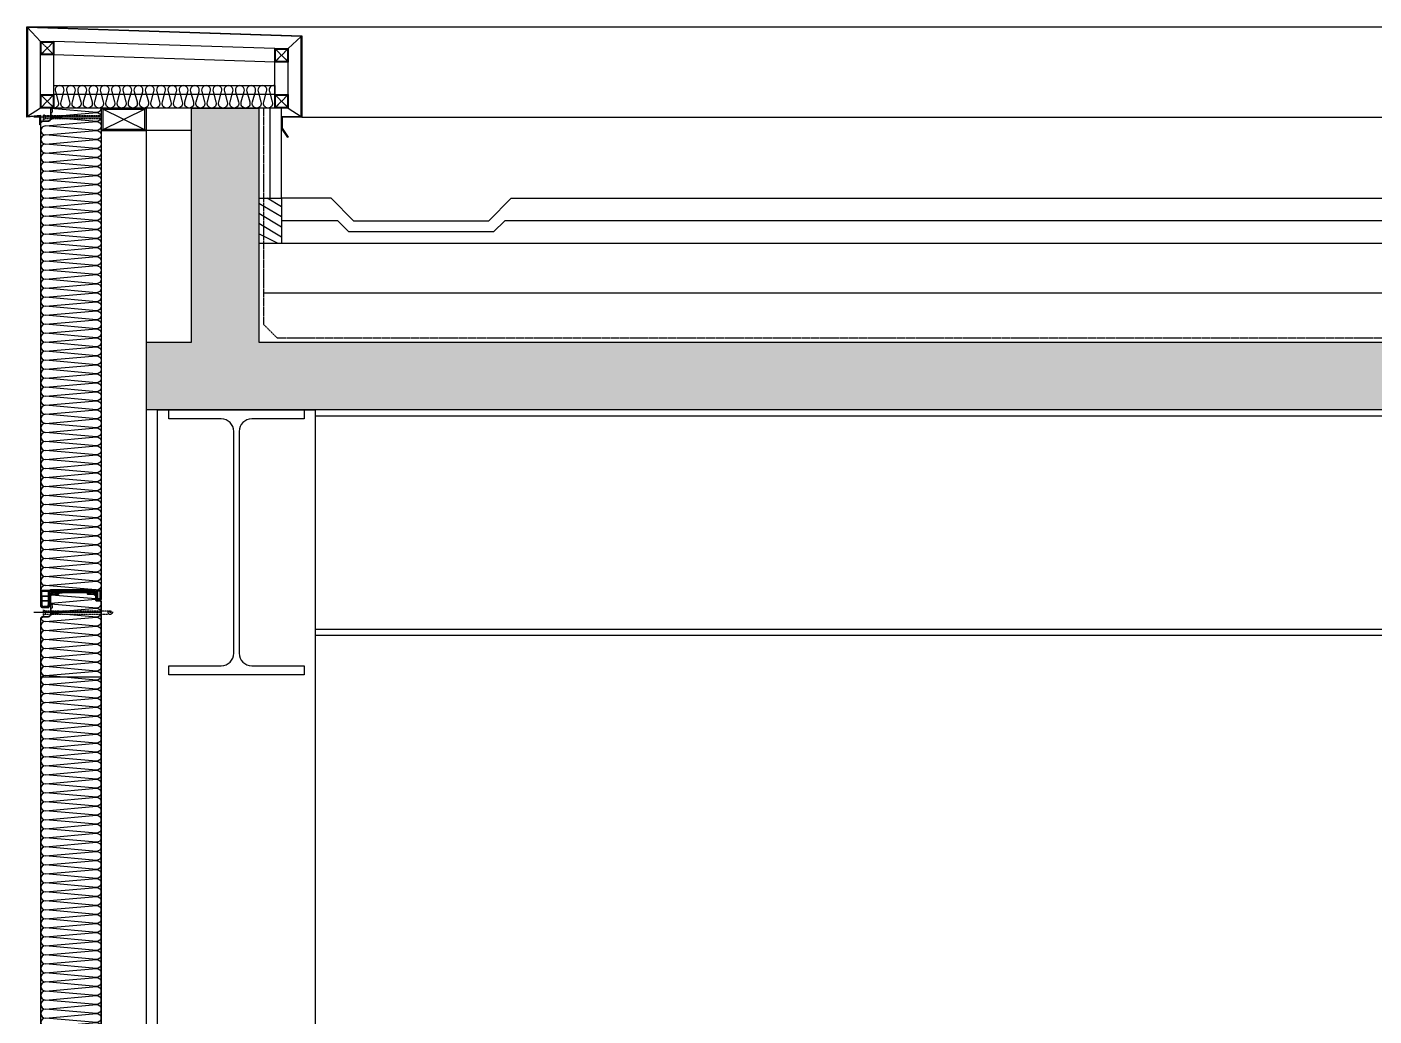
# Model space of a CAD drawing. Header units: millimetres. Extents: x 922366 to 1647943, y -534868 to 518781.
# Drawn here: x 1105573 to 1108563, y 446047 to 448242 of the extents above; entities that cross this region are included whole.
import ezdxf
from ezdxf.xclip import XClip

# ---------------------------------------------------------------- set-up
doc = ezdxf.new("R2010")
doc.units = ezdxf.units.MM
doc.header["$XCLIPFRAME"] = 0
for name, pattern in [('XR-SECTION$0$HID', [2.3, 1.5, -0.8]), ('XR-SECTION$0$HIDDEN', [0.375, 0.25, -0.125]), ('XR-SECTION$0$XR-A-SECTION$0$CEN-OC', [10, 9.25, -0.25, 0.25, -0.25])]:
    doc.linetypes.add(name, pattern=pattern)
for name, color, linetype in [('XR-SECTION$0$0-S-col', 4, 'Continuous'), ('XR-SECTION$0$01단열재', 55, 'Continuous'), ('XR-SECTION$0$01하지철물', 8, 'Continuous'), ('XR-SECTION$0$02-PIR', 7, 'Continuous'), ('XR-SECTION$0$09GIRDER', 2, 'Continuous'), ('XR-SECTION$0$161', 161, 'Continuous'), ('XR-SECTION$0$3', 3, 'Continuous'), ('XR-SECTION$0$6', 6, 'Continuous'), ('XR-SECTION$0$7', 7, 'Continuous'), ('XR-SECTION$0$8', 8, 'Continuous'), ('XR-SECTION$0$BOLT', 8, 'Continuous'), ('XR-SECTION$0$CON', 2, 'Continuous'), ('XR-SECTION$0$CTR', 1, 'XR-SECTION$0$XR-A-SECTION$0$CEN-OC'), ('XR-SECTION$0$ELE-4', 4, 'Continuous'), ('XR-SECTION$0$ELE-6', 6, 'Continuous'), ('XR-SECTION$0$ELE-8', 8, 'Continuous'), ('XR-SECTION$0$HAT-254', 254, 'Continuous'), ('XR-SECTION$0$Insul', 252, 'Continuous'), ('XR-SECTION$0$PANEL', 6, 'Continuous'), ('XR-SECTION$0$S-253', 253, 'Continuous'), ('XR-SECTION$0$SEC-5', 6, 'Continuous'), ('XR-SECTION$0$STL', 4, 'Continuous'), ('XR-SECTION$0$SYP_INSUL', 252, 'Continuous'), ('XR-SECTION$0$WALL', 2, 'Continuous'), ('XR-SECTION$0$X-ER', 15, 'XR-SECTION$0$ER-X'), ('XR-SECTION$0$XR-sec$0$HAT-INS', 250, 'Continuous')]:
    doc.layers.add(name, color=color, linetype=linetype)
doc.styles.add('XR-SECTION$0$Standard', font='malgun.ttf')
doc.linetypes.add('XR-SECTION$0$ER-X', pattern='A,10,-0.8,["X",XR-SECTION$0$Standard,S=0.6,R=0,X=-0.15,Y=-0.3],-0.8', length=11.6)
doc.linetypes.add('XR-SECTION$0$INSUL150', pattern='A,0.00254,-2.54,[134,ltypeshp.shx,S=18.75,R=0,X=-2.54,Y=0],-69.92,[134,ltypeshp.shx,S=18.75,R=180,X=2.54,Y=0],-2.54', length=75.00254)
doc.linetypes.add('XR-SECTION$0$INSUL50', pattern='A,0.00254,-2.54,[134,ltypeshp.shx,S=6.25,R=0,X=-2.54,Y=0],-19.92,[134,ltypeshp.shx,S=6.25,R=180,X=2.54,Y=0],-2.54', length=25.00254)

# ---------------------------------------------------------------- blocks, each defined once
blk = doc.blocks.new('XR-SECTION$0$하지철물')
at = {"layer": 'XR-SECTION$0$01하지철물', "color": 252}
for p, q in [((-50, -50), (50, 0)), ((-50, 0), (50, -50))]:
    blk.add_line(p, q, dxfattribs=at)
for points in [[(-50, -50), (-50, 0), (50, 0), (50, -50)], [(-46.8, -46.8), (-46.8, -3.2), (46.8, -3.2), (46.8, -46.8)]]:
    blk.add_lwpolyline(points, close=True, dxfattribs=at)
blk = doc.blocks.new('XR-SECTION$0$STL_30x30')
at = {"layer": 'XR-SECTION$0$CTR', "color": 252}
for p, q in [((1.6, 28.4), (28.4, 1.6)), ((28.4, 28.4), (1.6, 1.6))]:
    blk.add_line(p, q, dxfattribs=at)
at = {"layer": 'XR-SECTION$0$ELE-4', "color": 252}
for points in [[(0, 0), (30, 0), (30, 30), (0, 30)], [(1.6, 1.6), (28.4, 1.6), (28.4, 28.4), (1.6, 28.4)]]:
    blk.add_lwpolyline(points, close=True, dxfattribs=at)
blk = doc.blocks.new('XR-SECTION$0$CAP-610X200')
at = {"layer": 'XR-SECTION$0$ELE-6', "color": 252}
blk.add_lwpolyline([(-550, -180), (-60, -180), (-60, -130), (-550, -130)], close=True, dxfattribs=at)
at = {"layer": 'XR-SECTION$0$ELE-8', "color": 252}
for p, q in [((-580, -47.9), (-608.8, -21.1)), ((-30, -32.2), (-1.2, -1.3)), ((-580, -180), (-580, -48.9)), ((-550, -47.9), (-60, -32.2)), ((-550, -150), (-550, -47.9)), ((-60, -150), (-60, -32.2)), ((-30, -180), (-30, -32.2)), ((-550, -77.9), (-59.5, -62.2)), ((-550, -150), (-60, -150)), ((-580, -180), (-608.8, -198.8)), ((-580, -180), (-30, -180, 0)), ((-30, -180), (-1.2, -198.8))]:
    blk.add_line(p, q, dxfattribs=at)
at = {"layer": 'XR-SECTION$0$Insul', "color": 252}
for points in [[(-550, -130.3, -0.608337), (-538.2, -143.6), (-544.4, -166.5, 0.524856), (-535, -180, 0.524856), (-525.7, -166.5), (-531.9, -143.6, -1.449198), (-513.2, -143.6), (-519.4, -166.5, 0.524856), (-510, -180, 0.524856), (-500.7, -166.5), (-506.9, -143.6, -1.449198), (-488.2, -143.6), (-494.4, -166.5, 0.524856), (-485, -180, 0.00003), (-485, -180)], [(-485, -180, 0.524856), (-475.7, -166.5), (-481.9, -143.6, -1.449198), (-463.2, -143.6), (-469.4, -166.5, 0.524856), (-460, -180, 0.524856), (-450.7, -166.5), (-456.9, -143.6, -1.449198), (-438.2, -143.6), (-444.4, -166.5, 0.524856), (-435, -180, 0.524856), (-425.7, -166.5), (-431.9, -143.6, -1.449198), (-413.2, -143.6), (-419.4, -166.5, 0.524856), (-410, -180, 0.524856), (-400.7, -166.5), (-406.9, -143.6, -1.449198), (-388.2, -143.6), (-394.4, -166.5, 0.524856), (-385, -180, 0.524856), (-375.7, -166.5), (-381.9, -143.6, -1.449198), (-363.2, -143.6), (-369.4, -166.5, 0.524856), (-360, -180, 0.524856), (-350.7, -166.5), (-356.9, -143.6, -1.449198), (-338.2, -143.6), (-344.4, -166.5, 0.524856), (-335, -180, 0.524856), (-325.7, -166.5), (-331.9, -143.6, -1.449198), (-313.2, -143.6), (-319.4, -166.5, 0.524856), (-310, -180, 0.524856), (-300.7, -166.5), (-306.9, -143.6, -1.449198), (-288.2, -143.6), (-294.4, -166.5, 0.524856), (-285, -180, 0.524856), (-275.7, -166.5), (-281.9, -143.6, -1.449198), (-263.2, -143.6), (-269.4, -166.5, 0.524856), (-260, -180, 0.524856), (-250.7, -166.5), (-256.9, -143.6, -1.449198), (-238.2, -143.6), (-244.4, -166.5, 0.524856), (-235, -180, 0.524856), (-225.7, -166.5), (-231.9, -143.6, -1.449198), (-213.2, -143.6), (-219.4, -166.5, 0.524856), (-210, -180, 0.524856), (-200.7, -166.5), (-206.9, -143.6, -1.449198), (-188.2, -143.6), (-194.4, -166.5, 0.524856), (-185, -180, 0.524856), (-175.7, -166.5), (-181.9, -143.6, -1.449198), (-163.2, -143.6), (-169.4, -166.5, 0.524856), (-160, -180, 0.524856), (-150.7, -166.5), (-156.9, -143.6, -1.449198), (-138.2, -143.6), (-144.4, -166.5, 0.524856), (-135, -180, 0.524856), (-125.7, -166.5), (-131.9, -143.6, -1.449198), (-113.2, -143.6), (-119.4, -166.5, 0.524856), (-110, -180, 0.524856), (-100.7, -166.5), (-106.9, -143.6, -1.449198), (-88.2, -143.6), (-94.4, -166.5, 0.524856), (-85, -180, 0.524856), (-75.7, -166.5), (-81.9, -143.6, -1.449198), (-63.2, -143.6), (-69.4, -166.5, 0.524856), (-60, -180, 0.00003), (-60, -180, 0.00003)]]:
    blk.add_lwpolyline(points, format="xyb", dxfattribs=at)
at = {"layer": 'XR-SECTION$0$STL', "color": 252}
blk.add_lwpolyline([(-579.1, -245.6), (-565, -225), (-565, -198.8), (-608.8, -198.8), (-608.8, -21.1), (-1.2, -1.3), (-1.2, -198.8), (-30, -196), (-30, -217.2), (-28.8, -217.2), (-28.8, -197.2), (0, -200), (0, 0), (-610, -20), (-610, -200), (-566.2, -200), (-566.2, -224.6), (-580.1, -244.9), (-579.1, -245.6)], dxfattribs=at)
at = {"layer": 'XR-SECTION$0$S-253', "color": 252}
for p in [(-580, -77.9), (-60, -62.2), (-580, -180), (-60, -180)]:
    blk.add_blockref('XR-SECTION$0$STL_30x30', p, dxfattribs=at)
blk = doc.blocks.new('XR-SECTION$0$SCW-1')
at = {"layer": 'XR-SECTION$0$BOLT', "color": 252, "linetype": 'XR-SECTION$0$HIDDEN', "ltscale": 0.5}
for p, q in [((150, 3), (150, 9)), ((154.1, 12), (151.1, 9)), ((151.1, 9), (151.1, 3)), ((151.1, 3), (154.1, 0)), ((153.1, 5.4), (153.1, 6.6)), ((153.1, 6.6), (154.5, 6.6)), ((154.5, 5.4), (153.1, 5.4)), ((154.5, 12), (154.1, 12)), ((154.1, 0), (154.5, 0)), ((154.5, 6.6), (154.5, 12)), ((154.5, 0), (154.5, 5.4))]:
    blk.add_line(p, q, dxfattribs=at)
for points in [[(0, 6), (9, 7), (11, 9), (12, 7), (10, 3)], [(10, 3), (5, 3), (0, 6), (5, 9), (11, 9)], [(150, 3), (10, 3)], [(11, 9), (150, 9)]]:
    blk.add_lwpolyline(points, dxfattribs=at)
for centre, start, end in [((150.6, 9.2), 199.4712, 340.5288), ((150.6, 2.8), 19.4712, 160.5288)]:
    blk.add_arc(centre, 0.6, start, end, dxfattribs=at)
blk = doc.blocks.new('XR-SECTION$0$PANEL-135')
at = {"layer": 'XR-SECTION$0$161', "color": 252}
for p, q in [((150, 0), (0, 0)), ((150, -1000), (0, -1000))]:
    blk.add_line(p, q, dxfattribs=at)
at = {"layer": 'XR-SECTION$0$BOLT', "color": 252, "linetype": 'XR-SECTION$0$HIDDEN', "ltscale": 0.5}
for p, q in [((37.8, 20.4), (41.2, 17)), ((37.8, 19.3), (40.8, 16.3)), ((37.8, 8.7), (40.8, 11.7)), ((37.8, 7.6), (41.2, 11)), ((37.8, 6.4), (41.2, 3)), ((37.8, 5.3), (40.8, 2.3)), ((41.2, 17), (41.2, 11)), ((41.2, 3), (41.2, -3)), ((37.8, -5.3), (40.8, -2.3)), ((37.8, -6.1), (37.8, -6.1)), ((38.6, -5.6), (41.2, -3))]:
    blk.add_line(p, q, dxfattribs=at)
at = {"layer": 'XR-SECTION$0$Insul', "color": 252}
for p, q in [((18.3, -964.5), (18.3, -973.7)), ((32.3, -964.5), (18.3, -964.5)), ((32.3, -973.7), (18.3, -973.7)), ((18.3, -974.7), (18.3, -983)), ((32.3, -974.7), (18.3, -974.7)), ((29, -986.4), (21.7, -986.4)), ((32.3, -964.5), (32.3, -973.7)), ((32.3, -974.7), (32.3, -983))]:
    blk.add_line(p, q, dxfattribs=at)
for points in [[(135.1, 38.5), (136, 38.5, 0.414214), (136.3, 38.8), (136.3, 39), (136.3, 39.5, 0.414214), (133.3, 42.5), (128.3, 43.2), (120.8, 43.2, -0.414214), (120.3, 43.7), (120.3, 44, -0.414214), (120.8, 44.5), (133.9, 44.5), (135.5, 44.1, 0.487928), (135.9, 44.4), (135.9, 44.5, 0.414214), (133.9, 46.5), (82.3, 46.5), (40.6, 46.5, 0.414214), (38.6, 44.5), (38.6, 44.4, 0.487928), (39, 44.1), (40.6, 44.5), (53.7, 44.5, -0.414214), (54.2, 44), (54.2, 43.7, -0.414214), (53.7, 43.2), (46.1, 43.2), (41.1, 42.5, 0.414214), (38.1, 39.5), (38.1, 39), (38.1, 38.8, 0.414214), (38.4, 38.5), (39.3, 38.5, 0.414214), (39.6, 38.8), (39.6, 39, -0.414214), (41.1, 40.5), (46.1, 41.2), (54.7, 41.2, 0.414214), (56.2, 42.7), (56.2, 44, -0.414214), (56.7, 44.5), (82.3, 44.5), (117.8, 44.5, -0.414214), (118.3, 44), (118.3, 42.7, 0.414214), (119.8, 41.2), (128.3, 41.2), (133.3, 40.5, -0.414214), (134.8, 39), (134.8, 38.8, 0.414214)], [(135.1, 38.5), (136, 38.5, 0.414214), (136.3, 38.8), (136.3, 39), (136.3, 39.5, 0.414214), (133.3, 42.5), (128.3, 43.2), (120.8, 43.2, -0.414214), (120.3, 43.7), (120.3, 44, -0.414214), (120.8, 44.5), (133.9, 44.5), (135.5, 44.1, 0.487928), (135.9, 44.4), (135.9, 44.5, 0.414214), (133.9, 46.5), (82.3, 46.5), (40.6, 46.5, 0.414214), (38.6, 44.5), (38.6, 44.4, 0.487928), (39, 44.1), (40.6, 44.5), (53.7, 44.5, -0.414214), (54.2, 44), (54.2, 43.7, -0.414214), (53.7, 43.2), (46.1, 43.2), (41.1, 42.5, 0.414214), (38.1, 39.5), (38.1, 39), (38.1, 38.8, 0.414214), (38.4, 38.5), (39.3, 38.5, 0.414214), (39.6, 38.8), (39.6, 39, -0.414214), (41.1, 40.5), (46.1, 41.2), (54.7, 41.2, 0.414214), (56.2, 42.7), (56.2, 44, -0.414214), (56.7, 44.5), (82.3, 44.5), (117.8, 44.5, -0.414214), (118.3, 44), (118.3, 42.7, 0.414214), (119.8, 41.2), (128.3, 41.2), (133.3, 40.5, -0.414214), (134.8, 39), (134.8, 38.8, 0.414214)], [(148.7, -968.9, -0.414214), (146.2, -971.4), (142.9, -971.4, -0.414214), (140.4, -968.9), (140.4, -953.8, 0.414214), (139.4, -952.8), (136.9, -952.8), (136.9, -951.8), (39, -951.8), (39, -952.8), (35.1, -952.8, 0.414214), (34.1, -953.8), (34.1, -983, -0.414191), (29.1, -988), (21.7, -988, -0.414236), (16.7, -983), (16.7, -949.8), (37, -949.8), (37, -948.8), (138.9, -948.8), (138.9, -949.8), (148.7, -949.8)], [(148.7, -968.9, -0.414214), (146.2, -971.4), (142.9, -971.4, -0.414214), (140.4, -968.9), (140.4, -953.8, 0.414214), (139.4, -952.8), (136.9, -952.8), (136.9, -951.8), (39, -951.8), (39, -952.8), (35.1, -952.8, 0.414214), (34.1, -953.8), (34.1, -983, -0.414191), (29.1, -988), (21.7, -988, -0.414236), (16.7, -983), (16.7, -949.8), (37, -949.8), (37, -948.8), (138.9, -948.8), (138.9, -949.8), (148.7, -949.8)], [(142, -951.4), (147, -951.4), (147, -968.9, -0.414214), (146.2, -969.7), (142.9, -969.7, -0.414214), (142, -968.9)]]:
    blk.add_lwpolyline(points, format="xyb", close=True, dxfattribs=at)
blk.add_lwpolyline([(32.3, -952.5), (32.3, -963.5), (18.3, -963.5), (18.3, -952.5)], close=True, dxfattribs=at)
for centre, start, end in [((21.7, -983), 180, 270.0043), ((29, -983), 270.0043, 0)]:
    blk.add_arc(centre, 3.35, start, end, dxfattribs=at)
at = {"layer": 'XR-SECTION$0$PANEL', "color": 252, "ltscale": 3}
blk.add_line((149.5, -143.1), (15, -143.1), dxfattribs=at)
for points in [[(44, 43.3), (44, 44.1), (39, 44.1, 0.414214), (37, 42.1), (37, -3.7, -0.39552), (32.8, -8.2), (19.7, -9.1, 0.39896), (15, -14.1), (15, -444.5), (15, -983.8, 0.414242), (20, -988.8), (31.5, -988.8, 0.414191), (35, -985.3), (35, -953.3), (42, -953.3), (42, -952.5), (34.2, -952.5), (34.2, -985.3, -0.414191), (31.5, -988), (20, -988, -0.414242), (15.8, -983.8), (15.8, -444.5), (15.8, -14.1, -0.399273), (19.8, -9.9), (32.8, -9, 0.39552), (37.8, -3.7), (37.8, 42.1, -0.414214), (39, 43.3), (44, 43.3)], [(130.5, 44.1), (130.5, 44.1), (130.5, 43.6), (135.5, 43.6, -0.414214), (137, 42.1), (137, 28.4, 0.414214), (139, 26.4), (148, 26.4, -0.414214), (149.5, 24.9), (149.5, -391.9), (149.5, -969.9, -0.414214), (148, -971.4), (141, -971.4, -0.414214), (139.5, -969.9), (139.5, -952.8), (137, -952.8), (137, -953.3), (139, -953.3), (139, -969.9, 0.414214), (141, -971.9), (148, -971.9, 0.414214), (150, -969.9), (150, -391.9), (150, 24.9, 0.414214), (148, 26.9), (139, 26.9, -0.414214), (137.5, 28.4), (137.5, 42.1, 0.414214), (135.5, 44.1), (130.5, 44.1)]]:
    blk.add_lwpolyline(points, format="xyb", dxfattribs=at)
at = {"layer": 'XR-SECTION$0$SYP_INSUL', "color": 252}
for points in [[(37.8, 41.4), (38.9, 41.5)], [(38.1, 39), (37.8, 39.1)], [(56.2, 43.2), (70.1, 44.5)]]:
    blk.add_lwpolyline(points, dxfattribs=at)
at = {"layer": 'XR-SECTION$0$WALL', "color": 252}
blk.add_line((44, 43.3), (44, 43.3), dxfattribs=at)
at = {"layer": 'XR-SECTION$0$XR-sec$0$HAT-INS', "color": 252}
for points in [[(37.8, 21.4), (137, 30)], [(137, 30.5), (39.6, 38.9)]]:
    blk.add_lwpolyline(points, dxfattribs=at)
for points in [[(147.4, 26.4, -0.625476), (139.5, 10.2), (37.8, 19.1)], [(37.8, 1.4), (139.5, 10.2, -1), (139.5, -9.8), (37.8, -0.9)], [(25.8, -19.8), (139.5, -9.8, -1), (139.5, -29.8), (25.8, -19.8), (25.8, -19.8, 1), (25.8, -39.8, 1)], [(25.8, -39.8), (139.5, -29.8, -1), (139.5, -49.8), (25.8, -39.8), (25.8, -39.8, 1), (25.8, -59.8, 1)], [(16.1, -12.4, 0.338737), (25.8, -19.8)], [(25.8, -59.8), (139.5, -49.8, -1), (139.5, -69.8), (25.8, -59.8), (25.8, -59.8, 1), (25.8, -79.8, 1)], [(25.8, -79.8), (139.5, -69.8, -1), (139.5, -89.8), (25.8, -79.8), (25.8, -79.8, 1), (25.8, -99.8, 1)], [(25.8, -99.8), (139.5, -89.8, -1), (139.5, -109.8), (25.8, -99.8), (25.8, -99.8, 1), (25.8, -119.8, 1)], [(25.8, -119.8), (139.5, -109.8, -1), (139.5, -129.8), (25.8, -119.8), (25.8, -119.8, 1), (25.8, -139.8, 1)], [(25.8, -139.8), (139.5, -129.8, -1), (139.5, -149.8), (25.8, -139.8), (25.8, -139.8, 1), (25.8, -159.8, 1)], [(25.8, -159.8), (139.5, -149.8, -1), (139.5, -169.8), (25.8, -159.8), (25.8, -159.8, 1), (25.8, -179.8, 1)], [(25.8, -179.8), (139.5, -169.8, -1), (139.5, -189.8), (25.8, -179.8), (25.8, -179.8, 1), (25.8, -199.8, 1)], [(25.8, -199.8), (139.5, -189.8, -1), (139.5, -209.8), (25.8, -199.8), (25.8, -199.8, 1), (25.8, -219.8, 1)], [(25.8, -219.8), (139.5, -209.8, -1), (139.5, -229.8), (25.8, -219.8), (25.8, -219.8, 1), (25.8, -239.8, 1)], [(25.8, -239.8), (139.5, -229.8, -1), (139.5, -249.8), (25.8, -239.8), (25.8, -239.8, 1), (25.8, -259.8, 1)], [(25.8, -259.8), (139.5, -249.8, -1), (139.5, -269.8), (25.8, -259.8), (25.8, -259.8, 1), (25.8, -279.8, 1)], [(25.8, -279.8), (139.5, -269.8, -1), (139.5, -289.8), (25.8, -279.8), (25.8, -279.8, 1), (25.8, -299.8, 1)], [(25.8, -299.8), (139.5, -289.8, -1), (139.5, -309.8), (25.8, -299.8), (25.8, -299.8, 1), (25.8, -319.8, 1)], [(25.8, -319.8), (139.5, -309.8, -1), (139.5, -329.8), (25.8, -319.8), (25.8, -319.8, 1), (25.8, -339.8, 1)], [(25.8, -339.8), (139.5, -329.8, -1), (139.5, -349.8), (25.8, -339.8), (25.8, -339.8, 1), (25.8, -359.8, 1)], [(25.8, -359.8), (139.5, -349.8, -1), (139.5, -369.8), (25.8, -359.8), (25.8, -359.8, 1), (25.8, -379.8, 1)], [(25.8, -379.8), (139.5, -369.8, -1), (139.5, -389.8), (25.8, -379.8), (25.8, -379.8, 1), (25.8, -399.8, 1)], [(25.8, -399.8), (139.5, -389.8, -1), (139.5, -409.8), (25.8, -399.8), (25.8, -399.8, 1), (25.8, -419.8, 1)], [(25.8, -419.8), (139.5, -409.8, -1), (139.5, -429.8), (25.8, -419.8), (25.8, -419.8, 1), (25.8, -439.8, 1)], [(25.8, -439.8), (139.5, -429.8, -1), (139.5, -449.8), (25.8, -439.8), (25.8, -439.8, 1), (25.8, -459.8, 1)], [(25.8, -459.8), (139.5, -449.8, -1), (139.5, -469.8), (25.8, -459.8), (25.8, -459.8, 1), (25.8, -479.8, 1)], [(25.8, -479.8), (139.5, -469.8, -1), (139.5, -489.8), (25.8, -479.8), (25.8, -479.8, 1), (25.8, -499.8, 1)], [(25.8, -499.8), (139.5, -489.8, -1), (139.5, -509.8), (25.8, -499.8), (25.8, -499.8, 1), (25.8, -519.8, 1)], [(25.8, -519.8), (139.5, -509.8, -1), (139.5, -529.8), (25.8, -519.8), (25.8, -519.8, 1), (25.8, -539.8, 1)], [(25.8, -539.8), (139.5, -529.8, -1), (139.5, -549.8), (25.8, -539.8), (25.8, -539.8, 1), (25.8, -559.8, 1)], [(25.8, -559.8), (139.5, -549.8, -1), (139.5, -569.8), (25.8, -559.8), (25.8, -559.8, 1), (25.8, -579.8, 1)], [(25.8, -579.8), (139.5, -569.8, -1), (139.5, -589.8), (25.8, -579.8), (25.8, -579.8, 1), (25.8, -599.8, 1)], [(25.8, -599.8), (139.5, -589.8, -1), (139.5, -609.8), (25.8, -599.8), (25.8, -599.8, 1), (25.8, -619.8, 1)], [(25.8, -619.8), (139.5, -609.8, -1), (139.5, -629.8), (25.8, -619.8), (25.8, -619.8, 1), (25.8, -639.8, 1)], [(25.8, -639.8), (139.5, -629.8, -1), (139.5, -649.8), (25.8, -639.8), (25.8, -639.8, 1), (25.8, -659.8, 1)], [(25.8, -659.8), (139.5, -649.8, -1), (139.5, -669.8), (25.8, -659.8), (25.8, -659.8, 1), (25.8, -679.8, 1)], [(25.8, -679.8), (139.5, -669.8, -1), (139.5, -689.8), (25.8, -679.8), (25.8, -679.8, 1), (25.8, -699.8, 1)], [(25.8, -699.8), (139.5, -689.8, -1), (139.5, -709.8), (25.8, -699.8), (25.8, -699.8, 1), (25.8, -719.8, 1)], [(25.8, -719.8), (139.5, -709.8, -1), (139.5, -729.8), (25.8, -719.8), (25.8, -719.8, 1), (25.8, -739.8, 1)], [(25.8, -739.8), (139.5, -729.8, -1), (139.5, -749.8), (25.8, -739.8), (25.8, -739.8, 1), (25.8, -759.8, 1)], [(25.8, -759.8), (139.5, -749.8, -1), (139.5, -769.8), (25.8, -759.8), (25.8, -759.8, 1), (25.8, -779.8, 1)], [(25.8, -779.8), (139.5, -769.8, -1), (139.5, -789.8), (25.8, -779.8), (25.8, -779.8, 1), (25.8, -799.8, 1)], [(25.8, -799.8), (139.5, -789.8, -1), (139.5, -809.8), (25.8, -799.8), (25.8, -799.8, 1), (25.8, -819.8, 1)], [(25.8, -819.8), (139.5, -809.8, -1), (139.5, -829.8), (25.8, -819.8), (25.8, -819.8, 1), (25.8, -839.8, 1)], [(25.8, -839.8), (139.5, -829.8, -1), (139.5, -849.8), (25.8, -839.8), (25.8, -839.8, 1), (25.8, -859.8, 1)], [(25.8, -859.8), (139.5, -849.8, -1), (139.5, -869.8), (25.8, -859.8), (25.8, -859.8, 1), (25.8, -879.8, 1)], [(25.8, -879.8), (139.5, -869.8, -1), (139.5, -889.8), (25.8, -879.8), (25.8, -879.8, 1), (25.8, -899.8, 1)], [(25.8, -899.8), (139.5, -889.8, -1), (139.5, -909.8), (25.8, -899.8), (25.8, -899.8, 1), (25.8, -919.8, 1)], [(25.8, -919.8), (139.5, -909.8, -1), (139.5, -929.8), (25.8, -919.8), (25.8, -919.8, 1), (25.8, -939.8, 1)], [(129.1, -948.8), (25.8, -939.8), (25.8, -939.8, 0.541794), (16.7, -953.8, 0.541794)], [(25.8, -939.8), (139.5, -929.8, -1), (139.5, -949.8), (138.9, -949.7)]]:
    blk.add_lwpolyline(points, format="xyb", dxfattribs=at)
at = {"color": 252, "xscale": -1}
blk.add_blockref('XR-SECTION$0$SCW-1', (176.2, -6), dxfattribs=at)
blk = doc.blocks.new('XR-SECTION$0$PANEL-135T')
at = {"layer": 'XR-SECTION$0$161', "color": 252}
for p, q in [((150, 1100), (0, 1100)), ((150, 0), (0, 0))]:
    blk.add_line(p, q, dxfattribs=at)
at = {"layer": 'XR-SECTION$0$BOLT', "color": 252, "linetype": 'XR-SECTION$0$HIDDEN', "ltscale": 0.5}
for p, q in [((37.8, 1120.4), (41.2, 1117)), ((37.8, 1119.3), (40.8, 1116.3)), ((37.8, 1108.7), (40.8, 1111.7)), ((37.8, 1107.6), (41.2, 1111)), ((37.8, 1106.4), (41.2, 1103)), ((41.2, 1117), (41.2, 1111)), ((37.8, 1105.3), (40.8, 1102.3)), ((37.8, 1094.7), (40.8, 1097.7)), ((37.8, 1093.9), (37.8, 1093.9)), ((38.6, 1094.4), (41.2, 1097)), ((41.2, 1103), (41.2, 1097))]:
    blk.add_line(p, q, dxfattribs=at)
at = {"layer": 'XR-SECTION$0$Insul', "color": 252}
for p, q in [((18.3, 35.5), (18.3, 26.3)), ((32.3, 35.5), (18.3, 35.5)), ((32.3, 35.5), (32.3, 26.3)), ((32.3, 26.3), (18.3, 26.3)), ((18.3, 25.3), (18.3, 17)), ((32.3, 25.3), (18.3, 25.3)), ((29, 13.6), (21.7, 13.6)), ((32.3, 25.3), (32.3, 17))]:
    blk.add_line(p, q, dxfattribs=at)
for points in [[(135.1, 1138.5), (136, 1138.5, 0.414214), (136.3, 1138.8), (136.3, 1139), (136.3, 1139.5, 0.414214), (133.3, 1142.5), (128.3, 1143.2), (120.8, 1143.2, -0.414214), (120.3, 1143.7), (120.3, 1144, -0.414214), (120.8, 1144.5), (133.9, 1144.5), (135.5, 1144.1, 0.487928), (135.9, 1144.4), (135.9, 1144.5, 0.414214), (133.9, 1146.5), (82.3, 1146.5), (40.6, 1146.5, 0.414214), (38.6, 1144.5), (38.6, 1144.4, 0.487928), (39, 1144.1), (40.6, 1144.5), (53.7, 1144.5, -0.414214), (54.2, 1144), (54.2, 1143.7, -0.414214), (53.7, 1143.2), (46.1, 1143.2), (41.1, 1142.5, 0.414214), (38.1, 1139.5), (38.1, 1139), (38.1, 1138.8, 0.414214), (38.4, 1138.5), (39.3, 1138.5, 0.414214), (39.6, 1138.8), (39.6, 1139, -0.414214), (41.1, 1140.5), (46.1, 1141.2), (54.7, 1141.2, 0.414214), (56.2, 1142.7), (56.2, 1144, -0.414214), (56.7, 1144.5), (82.3, 1144.5), (117.8, 1144.5, -0.414214), (118.3, 1144), (118.3, 1142.7, 0.414214), (119.8, 1141.2), (128.3, 1141.2), (133.3, 1140.5, -0.414214), (134.8, 1139), (134.8, 1138.8, 0.414214)], [(135.1, 1138.5), (136, 1138.5, 0.414214), (136.3, 1138.8), (136.3, 1139), (136.3, 1139.5, 0.414214), (133.3, 1142.5), (128.3, 1143.2), (120.8, 1143.2, -0.414214), (120.3, 1143.7), (120.3, 1144, -0.414214), (120.8, 1144.5), (133.9, 1144.5), (135.5, 1144.1, 0.487928), (135.9, 1144.4), (135.9, 1144.5, 0.414214), (133.9, 1146.5), (82.3, 1146.5), (40.6, 1146.5, 0.414214), (38.6, 1144.5), (38.6, 1144.4, 0.487928), (39, 1144.1), (40.6, 1144.5), (53.7, 1144.5, -0.414214), (54.2, 1144), (54.2, 1143.7, -0.414214), (53.7, 1143.2), (46.1, 1143.2), (41.1, 1142.5, 0.414214), (38.1, 1139.5), (38.1, 1139), (38.1, 1138.8, 0.414214), (38.4, 1138.5), (39.3, 1138.5, 0.414214), (39.6, 1138.8), (39.6, 1139, -0.414214), (41.1, 1140.5), (46.1, 1141.2), (54.7, 1141.2, 0.414214), (56.2, 1142.7), (56.2, 1144, -0.414214), (56.7, 1144.5), (82.3, 1144.5), (117.8, 1144.5, -0.414214), (118.3, 1144), (118.3, 1142.7, 0.414214), (119.8, 1141.2), (128.3, 1141.2), (133.3, 1140.5, -0.414214), (134.8, 1139), (134.8, 1138.8, 0.414214)], [(148.7, 31.1, -0.414214), (146.2, 28.6), (142.9, 28.6, -0.414214), (140.4, 31.1), (140.4, 46.2, 0.414214), (139.4, 47.2), (136.9, 47.2), (136.9, 48.2), (39, 48.2), (39, 47.2), (35.1, 47.2, 0.414214), (34.1, 46.2), (34.1, 17, -0.414191), (29.1, 12), (21.7, 12, -0.414236), (16.6, 17), (16.6, 50.2), (37, 50.2), (37, 51.2), (138.9, 51.2), (138.9, 50.2), (148.7, 50.2)], [(148.7, 31.1, -0.414214), (146.2, 28.6), (142.9, 28.6, -0.414214), (140.4, 31.1), (140.4, 46.2, 0.414214), (139.4, 47.2), (136.9, 47.2), (136.9, 48.2), (39, 48.2), (39, 47.2), (35.1, 47.2, 0.414214), (34.1, 46.2), (34.1, 17, -0.414191), (29.1, 12), (21.7, 12, -0.414236), (16.6, 17), (16.6, 50.2), (37, 50.2), (37, 51.2), (138.9, 51.2), (138.9, 50.2), (148.7, 50.2)], [(142, 48.6), (147, 48.6), (147, 31.1, -0.414214), (146.2, 30.3), (142.9, 30.3, -0.414214), (142, 31.1)]]:
    blk.add_lwpolyline(points, format="xyb", close=True, dxfattribs=at)
blk.add_lwpolyline([(32.3, 47.5), (32.3, 36.5), (18.3, 36.5), (18.3, 47.5)], close=True, dxfattribs=at)
for centre, start, end in [((21.7, 17), 180, 270.0043), ((29, 17), 270.0043, 0)]:
    blk.add_arc(centre, 3.35, start, end, dxfattribs=at)
at = {"layer": 'XR-SECTION$0$PANEL', "color": 252, "ltscale": 3}
for points in [[(44, 1143.3), (44, 1144.1), (39, 1144.1, 0.414214), (37, 1142.1), (37, 1096.3, -0.39552), (32.8, 1091.8), (19.7, 1090.9, 0.39896), (15, 1085.9), (15, 555.5), (15, 16.2, 0.414242), (20, 11.2), (31.5, 11.2, 0.414191), (35, 14.7), (35, 46.7), (42, 46.7), (42, 47.5), (34.2, 47.5), (34.2, 14.7, -0.414191), (31.5, 12), (20, 12, -0.414242), (15.8, 16.2), (15.8, 555.5), (15.8, 1085.9, -0.399273), (19.8, 1090.1), (32.8, 1091, 0.39552), (37.8, 1096.3), (37.8, 1142.1, -0.414214), (39, 1143.3), (44, 1143.3)], [(130.5, 1144.1), (130.5, 1144.1), (130.5, 1143.6), (135.5, 1143.6, -0.414214), (137, 1142.1), (137, 1128.4, 0.414214), (139, 1126.4), (148, 1126.4, -0.414214), (149.5, 1124.9), (149.5, 608.1), (149.5, 30.1, -0.414214), (148, 28.6), (141, 28.6, -0.414214), (139.5, 30.1), (139.5, 47.2), (137, 47.2), (137, 46.7), (139, 46.7), (139, 30.1, 0.414214), (141, 28.1), (148, 28.1, 0.414214), (150, 30.1), (150, 608.1), (150, 1124.9, 0.414214), (148, 1126.9), (139, 1126.9, -0.414214), (137.5, 1128.4), (137.5, 1142.1, 0.414214), (135.5, 1144.1), (130.5, 1144.1)]]:
    blk.add_lwpolyline(points, format="xyb", dxfattribs=at)
at = {"layer": 'XR-SECTION$0$SYP_INSUL', "color": 252}
for points in [[(37.8, 1141.4), (38.9, 1141.5)], [(38.1, 1139), (37.8, 1139.1)], [(56.2, 1143.2), (70.1, 1144.5)]]:
    blk.add_lwpolyline(points, dxfattribs=at)
at = {"layer": 'XR-SECTION$0$WALL', "color": 252}
blk.add_line((44, 1143.3), (44, 1143.3), dxfattribs=at)
at = {"layer": 'XR-SECTION$0$XR-sec$0$HAT-INS', "color": 252}
for points in [[(137, 1130.5), (39.6, 1138.9)], [(37.8, 1121.4), (137, 1130)]]:
    blk.add_lwpolyline(points, dxfattribs=at)
for points in [[(147.4, 1126.4, -0.625476), (139.5, 1110.2), (37.8, 1119.1)], [(37.8, 1101.4), (139.5, 1110.2, -1), (139.5, 1090.2), (37.8, 1099.1)], [(25.8, 1080.2), (139.5, 1090.2, -1), (139.5, 1070.2), (25.8, 1080.2), (25.8, 1080.2, 1), (25.8, 1060.2, 1)], [(25.8, 1060.2), (139.5, 1070.2, -1), (139.5, 1050.2), (25.8, 1060.2), (25.8, 1060.2, 1), (25.8, 1040.2, 1)], [(25.8, 1040.2), (139.5, 1050.2, -1), (139.5, 1030.2), (25.8, 1040.2), (25.8, 1040.2, 1), (25.8, 1020.2, 1)], [(25.8, 1020.2), (139.5, 1030.2, -1), (139.5, 1010.2), (25.8, 1020.2), (25.8, 1020.2, 1), (25.8, 1000.2, 1)], [(25.8, 1000.2), (139.5, 1010.2, -1), (139.5, 990.2), (25.8, 1000.2), (25.8, 1000.2, 1), (25.8, 980.2, 1)], [(25.8, 980.2), (139.5, 990.2, -1), (139.5, 970.2), (25.8, 980.2), (25.8, 980.2, 1), (25.8, 960.2, 1)], [(25.8, 960.2), (139.5, 970.2, -1), (139.5, 950.2), (25.8, 960.2), (25.8, 960.2, 1), (25.8, 940.2, 1)], [(25.8, 940.2), (139.5, 950.2, -1), (139.5, 930.2), (25.8, 940.2), (25.8, 940.2, 1), (25.8, 920.2, 1)], [(25.8, 920.2), (139.5, 930.2, -1), (139.5, 910.2), (25.8, 920.2), (25.8, 920.2, 1), (25.8, 900.2, 1)], [(25.8, 900.2), (139.5, 910.2, -1), (139.5, 890.2), (25.8, 900.2), (25.8, 900.2, 1), (25.8, 880.2, 1)], [(25.8, 880.2), (139.5, 890.2, -1), (139.5, 870.2), (25.8, 880.2), (25.8, 880.2, 1), (25.8, 860.2, 1)], [(25.8, 860.2), (139.5, 870.2, -1), (139.5, 850.2), (25.8, 860.2), (25.8, 860.2, 1), (25.8, 840.2, 1)], [(25.8, 840.2), (139.5, 850.2, -1), (139.5, 830.2), (25.8, 840.2), (25.8, 840.2, 1), (25.8, 820.2, 1)], [(25.8, 820.2), (139.5, 830.2, -1), (139.5, 810.2), (25.8, 820.2), (25.8, 820.2, 1), (25.8, 800.2, 1)], [(25.8, 800.2), (139.5, 810.2, -1), (139.5, 790.2), (25.8, 800.2), (25.8, 800.2, 1), (25.8, 780.2, 1)], [(25.8, 780.2), (139.5, 790.2, -1), (139.5, 770.2), (25.8, 780.2), (25.8, 780.2, 1), (25.8, 760.2, 1)], [(25.8, 760.2), (139.5, 770.2, -1), (139.5, 750.2), (25.8, 760.2), (25.8, 760.2, 1), (25.8, 740.2, 1)], [(25.8, 740.2), (139.5, 750.2, -1), (139.5, 730.2), (25.8, 740.2), (25.8, 740.2, 1), (25.8, 720.2, 1)], [(25.8, 720.2), (139.5, 730.2, -1), (139.5, 710.2), (25.8, 720.2), (25.8, 720.2, 1), (25.8, 700.2, 1)], [(25.8, 700.2), (139.5, 710.2, -1), (139.5, 690.2), (25.8, 700.2), (25.8, 700.2, 1), (25.8, 680.2, 1)], [(25.8, 680.2), (139.5, 690.2, -1), (139.5, 670.2), (25.8, 680.2), (25.8, 680.2, 1), (25.8, 660.2, 1)], [(25.8, 660.2), (139.5, 670.2, -1), (139.5, 650.2), (25.8, 660.2), (25.8, 660.2, 1), (25.8, 640.2, 1)], [(25.8, 640.2), (139.5, 650.2, -1), (139.5, 630.2), (25.8, 640.2), (25.8, 640.2, 1), (25.8, 620.2, 1)], [(25.8, 620.2), (139.5, 630.2, -1), (139.5, 610.2), (25.8, 620.2), (25.8, 620.2, 1), (25.8, 600.2, 1)], [(25.8, 600.2), (139.5, 610.2, -1), (139.5, 590.2), (25.8, 600.2), (25.8, 600.2, 1), (25.8, 580.2, 1)], [(25.8, 580.2), (139.5, 590.2, -1), (139.5, 570.2), (25.8, 580.2), (25.8, 580.2, 1), (25.8, 560.2, 1)], [(25.8, 560.2), (139.5, 570.2, -1), (139.5, 550.2), (25.8, 560.2), (25.8, 560.2, 1), (25.8, 540.2, 1)], [(25.8, 540.2), (139.5, 550.2, -1), (139.5, 530.2), (25.8, 540.2), (25.8, 540.2, 1), (25.8, 520.2, 1)], [(25.8, 520.2), (139.5, 530.2, -1), (139.5, 510.2), (25.8, 520.2), (25.8, 520.2, 1), (25.8, 500.2, 1)], [(25.8, 500.2), (139.5, 510.2, -1), (139.5, 490.2), (25.8, 500.2), (25.8, 500.2, 1), (25.8, 480.2, 1)], [(25.8, 480.2), (139.5, 490.2, -1), (139.5, 470.2), (25.8, 480.2), (25.8, 480.2, 1), (25.8, 460.2, 1)], [(25.8, 460.2), (139.5, 470.2, -1), (139.5, 450.2), (25.8, 460.2), (25.8, 460.2, 1), (25.8, 440.2, 1)], [(25.8, 440.2), (139.5, 450.2, -1), (139.5, 430.2), (25.8, 440.2), (25.8, 440.2, 1), (25.8, 420.2, 1)], [(25.8, 420.2), (139.5, 430.2, -1), (139.5, 410.2), (25.8, 420.2), (25.8, 420.2, 1), (25.8, 400.2, 1)], [(25.8, 400.2), (139.5, 410.2, -1), (139.5, 390.2), (25.8, 400.2), (25.8, 400.2, 1), (25.8, 380.2, 1)], [(25.8, 380.2), (139.5, 390.2, -1), (139.5, 370.2), (25.8, 380.2), (25.8, 380.2, 1), (25.8, 360.2, 1)], [(25.8, 360.2), (139.5, 370.2, -1), (139.5, 350.2), (25.8, 360.2), (25.8, 360.2, 1), (25.8, 340.2, 1)], [(25.8, 340.2), (139.5, 350.2, -1), (139.5, 330.2), (25.8, 340.2), (25.8, 340.2, 1), (25.8, 320.2, 1)], [(25.8, 320.2), (139.5, 330.2, -1), (139.5, 310.2), (25.8, 320.2), (25.8, 320.2, 1), (25.8, 300.2, 1)], [(25.8, 300.2), (139.5, 310.2, -1), (139.5, 290.2), (25.8, 300.2), (25.8, 300.2, 1), (25.8, 280.2, 1)], [(25.8, 280.2), (139.5, 290.2, -1), (139.5, 270.2), (25.8, 280.2), (25.8, 280.2, 1), (25.8, 260.2, 1)], [(25.8, 260.2), (139.5, 270.2, -1), (139.5, 250.2), (25.8, 260.2), (25.8, 260.2, 1), (25.8, 240.2, 1)], [(25.8, 240.2), (139.5, 250.2, -1), (139.5, 230.2), (25.8, 240.2), (25.8, 240.2, 1), (25.8, 220.2, 1)], [(25.8, 220.2), (139.5, 230.2, -1), (139.5, 210.2), (25.8, 220.2), (25.8, 220.2, 1), (25.8, 200.2, 1)], [(25.8, 200.2), (139.5, 210.2, -1), (139.5, 190.2), (25.8, 200.2), (25.8, 200.2, 1), (25.8, 180.2, 1)], [(25.8, 180.2), (139.5, 190.2, -1), (139.5, 170.2), (25.8, 180.2), (25.8, 180.2, 1), (25.8, 160.2, 1)], [(25.8, 160.2), (139.5, 170.2, -1), (139.5, 150.2), (25.8, 160.2), (25.8, 160.2, 1), (25.8, 140.2, 1)], [(25.8, 140.2), (139.5, 150.2, -1), (139.5, 130.2), (25.8, 140.2), (25.8, 140.2, 1), (25.8, 120.2, 1)], [(25.8, 120.2), (139.5, 130.2, -1), (139.5, 110.2), (25.8, 120.2), (25.8, 120.2, 1), (25.8, 100.2, 1)], [(25.8, 100.2), (139.5, 110.2, -1), (139.5, 90.2), (25.8, 100.2), (25.8, 100.2, 1), (25.8, 80.2, 1)], [(25.8, 80.2), (139.5, 90.2, -1), (139.5, 70.2), (25.8, 80.2), (25.8, 80.2, 1), (25.8, 60.2, 1)], [(129.1, 51.2), (25.8, 60.2), (25.8, 60.2, 0.541794), (16.6, 46.2, 0.541794)], [(25.8, 60.2), (139.5, 70.2, -1), (139.5, 50.2), (138.9, 50.3)]]:
    blk.add_lwpolyline(points, format="xyb", dxfattribs=at)
at = {"color": 252, "xscale": -1}
blk.add_blockref('XR-SECTION$0$SCW-1', (176.2, 1094), dxfattribs=at)
blk = doc.blocks.new('XR-SECTION')
at = {"layer": 'XR-SECTION$0$HAT-254'}
h = blk.add_hatch(color=8, dxfattribs=at)
h.dxf.hatch_style = 1
h.paths.add_polyline_path([(222550, 86561.6), (222400, 86561.6), (222400, 86041.6), (209500, 86041.6), (209500, 86561.6), (209350, 86561.6), (209350, 86041.6), (209250, 86041.6), (209250, 85891.6), (222650, 85891.6), (222650, 86041.6), (222550, 86041.6)])
at = {"layer": 'XR-SECTION$0$0-S-col', "color": 8}
blk.add_lwpolyline([(209625, 74441.6), (209275, 74441.6), (209275, 85891.6), (209625, 85891.6)], close=True, dxfattribs=at)
at = {"layer": 'XR-SECTION$0$01단열재', "color": 8, "linetype": 'XR-SECTION$0$INSUL50', "ltscale": 0.01}
blk.add_line((209525, 86361.6), (209525, 86561.6), dxfattribs=at)
at = {"layer": 'XR-SECTION$0$01단열재', "color": 8, "linetype": 'XR-SECTION$0$INSUL150', "ltscale": 0.014}
blk.add_line((209510, 86151.6), (222400, 86151.6), dxfattribs=at)
at = {"layer": 'XR-SECTION$0$01하지철물', "color": 8}
for p, q in [((209250, 74593.6), (209250, 86561.6)), ((209350, 86511.6), (209150, 86511.6)), ((209500, 86361.6), (209550, 86361.6)), ((209550, 86342.396), (209517.994, 86361.6)), ((209550, 86361.6), (209550, 86261.6)), ((209550, 86319.945), (209500, 86349.945)), ((209550, 86297.495), (209500, 86327.495)), ((209550, 86275.044), (209500, 86305.044)), ((209540.994, 86261.6), (209500, 86282.594)), ((209500, 86261.6), (209550, 86261.6)), ((209625, 85878.6), (222275, 85878.6)), ((209625, 85404.6), (222275, 85404.6)), ((209625, 85391.6), (222275, 85391.6))]:
    blk.add_line(p, q, dxfattribs=at)
blk.add_lwpolyline([(209500, 86361.6), (209550, 86361.6)], dxfattribs=at)
at = {"layer": 'XR-SECTION$0$02-PIR', "color": 8, "ltscale": 150}
blk.add_line((209485, 86561.6), (209085, 86561.6), dxfattribs=at)
at = {"layer": 'XR-SECTION$0$09GIRDER', "color": 8, "flags": 128}
blk.add_lwpolyline([(209300, 85323.6), (209416, 85323.6, 0.41421356), (209444, 85351.6), (209444, 85843.6, 0.41421356), (209416, 85871.6), (209300, 85871.6), (209300, 85891.6), (209600, 85891.6), (209600, 85871.6), (209484, 85871.6, 0.41421356), (209456, 85843.6), (209456, 85351.6, 0.41421356), (209484, 85323.6), (209600, 85323.6), (209600, 85303.6), (209300, 85303.6), (209300, 85323.6)], format="xyb", dxfattribs=at)
at = {"layer": 'XR-SECTION$0$3', "color": 8}
for p, q in [((209660, 86361.6), (209550, 86361.6)), ((209660, 86361.6), (209710, 86311.6)), ((210010, 86311.6), (210060, 86361.6)), ((210060, 86361.6), (221840, 86361.6)), ((209710, 86311.6), (210010, 86311.6))]:
    blk.add_line(p, q, dxfattribs=at)
at = {"layer": 'XR-SECTION$0$6', "color": 8, "linetype": 'XR-SECTION$0$HID'}
for p, q in [((209510, 86561.6), (209510, 86081.6)), ((209540, 86051.6), (209510, 86081.6)), ((209540, 86051.6), (222400, 86051.6))]:
    blk.add_line(p, q, dxfattribs=at)
at = {"layer": 'XR-SECTION$0$7', "color": 8}
blk.add_line((209550, 86361.6), (209550, 86561.6), dxfattribs=at)
at = {"layer": 'XR-SECTION$0$8', "color": 8}
for p, q in [((208985, 86741.6), (222915, 86741.6)), ((209595, 86541.6), (222350, 86541.6))]:
    blk.add_line(p, q, dxfattribs=at)
at = {"layer": 'XR-SECTION$0$CON', "color": 8}
for points in [[(209250, 85891.6), (209250, 86041.6), (209350, 86041.6), (209350, 86561.6), (209500, 86561.6)], [(209500, 86561.6), (209500, 86041.6), (222400, 86041.6)], [(222650, 85891.6), (209250, 85891.6)]]:
    blk.add_lwpolyline(points, dxfattribs=at)
at = {"layer": 'XR-SECTION$0$SEC-5', "color": 8}
blk.add_line((209510, 86261.6), (222400, 86261.6), dxfattribs=at)
at = {"layer": 'XR-SECTION$0$X-ER', "color": 8, "ltscale": 0.5}
for points in [[(210045.355, 86311.6), (210020.355, 86286.6), (209699.645, 86286.6), (209674.645, 86311.6), (209550, 86311.6)], [(221854.645, 86311.6), (210045.355, 86311.6)]]:
    blk.add_lwpolyline(points, dxfattribs=at)
at = {"layer": 'XR-SECTION$0$7', "color": 8, "xscale": -1, "rotation": 180}
blk.add_blockref('XR-SECTION$0$하지철물', (209200, 86511.6), dxfattribs=at)
at = {"layer": 'XR-SECTION$0$CON', "color": 8}
ref = blk.add_blockref('XR-SECTION$0$PANEL-135T', (209000, 85441.6), dxfattribs=at)
XClip(ref).set_block_clipping_path([(0, 0), (149.9999999995, 1120.0000000003)])
blk.add_blockref('XR-SECTION$0$PANEL-135', (209000, 85441.6), dxfattribs=at)
at = {"layer": 'XR-SECTION$0$PANEL', "color": 8, "xscale": -1}
blk.add_blockref('XR-SECTION$0$CAP-610X200', (208985, 86741.6), dxfattribs=at)

msp = doc.modelspace()

# ---------------------------------------------------------------- block references
at = {"color": 8}
ref = msp.add_blockref('XR-SECTION', (896587.7, 361500.6), dxfattribs=at)
XClip(ref).set_block_clipping_path([(196275.1863630491, 60324.3691893766), (356196.6508700596, 92929.3341539405)])

doc.saveas('drawing.dxf')
